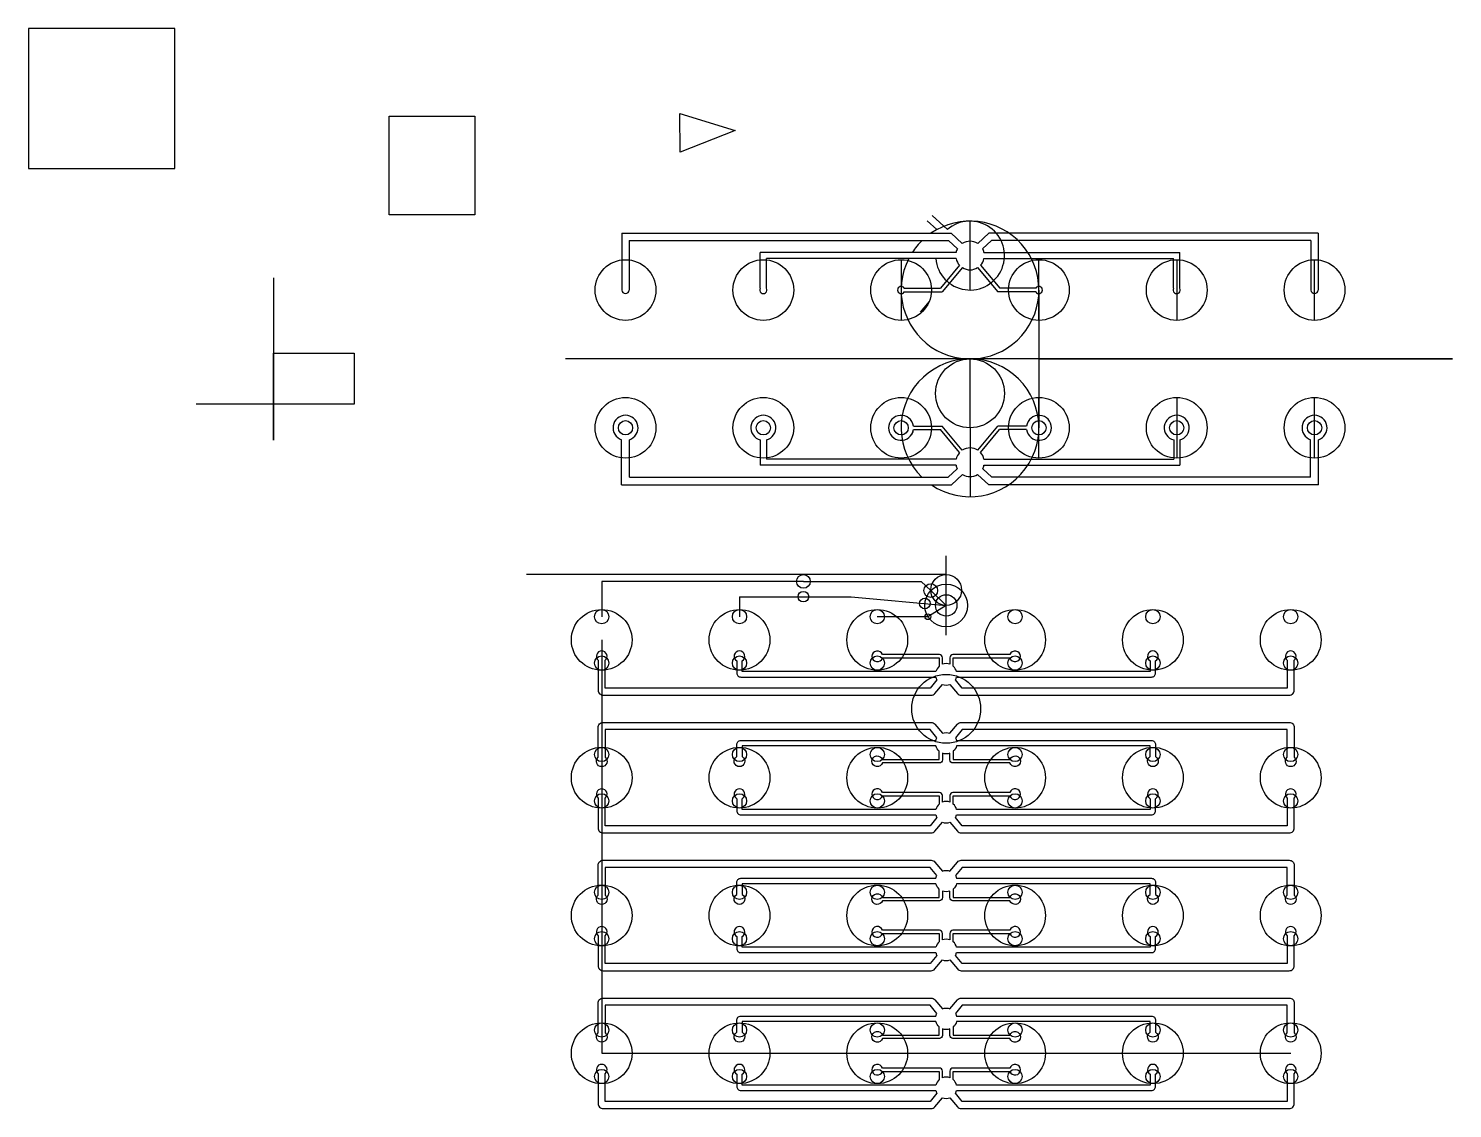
# Model space of a CAD drawing. Extents: x -128530 to 70916, y -36688 to 114592.
import ezdxf

# ---------------------------------------------------------------- set-up
doc = ezdxf.new("R2010")
doc.units = 13
doc.header["$MEASUREMENT"] = 0

msp = doc.modelspace()

# ---------------------------------------------------------------- linework, layer by layer
for p, q in [((-78020, 102288), (-66034, 102288)), ((-78020, 88495), (-78020, 102288)), ((-66034, 102288), (-66034, 88495)), ((-37326, 102699), (-29534, 100312)), ((-37278, 97244), (-37326, 102699)), ((-29534, 100312), (-37278, 97244)), ((-66034, 88495), (-78020, 88495)), ((-1971, 88399), (163, 86416)), ((-45411, 85908), (710, 85908)), ((-45411, 85908), (-45411, 77959)), ((-2653, 87665), (-1308, 86417)), ((710, 85908), (2261, 84468)), ((3339, 77959), (3339, 87609)), ((5968, 85908), (4417, 84468)), ((52089, 85908), (5968, 85908)), ((52089, 85908), (52089, 77959)), ((-44411, 84908), (317, 84908)), ((-44411, 84908), (-44411, 77959)), ((317, 84908), (1580, 83735)), ((6361, 84908), (5098, 83735)), ((51089, 84908), (6361, 84908)), ((51089, 84908), (51089, 77959)), ((1387, 83218), (-26045, 83218)), ((-26045, 78208), (-26045, 83218)), ((-25177, 78208), (-25177, 82350)), ((1387, 82350), (-25177, 82350)), ((-6311, 82209), (-6311, 73709)), ((5291, 83218), (32723, 83218)), ((5291, 82350), (31855, 82350)), ((12989, 73709), (12989, 82209)), ((31855, 78208), (31855, 82350)), ((32289, 82209), (32289, 73709)), ((32723, 78208), (32723, 83218)), ((51589, 73709), (51589, 82209)), ((1865, 81432), (-815, 78224)), ((2271, 81093), (-568, 77694)), ((4407, 81093), (7246, 77694)), ((4813, 81432), (7493, 78224)), ((-94197, 79664), (-94197, 56923)), ((-45411, 77959), (-45411, 77959)), ((-44411, 77959), (-44411, 77959)), ((-6311, 78224), (-6307, 78224)), ((-5887, 78224), (-815, 78224)), ((12565, 78224), (7493, 78224)), ((12989, 77959), (12989, 58659)), ((-6311, 77694), (-6307, 77694)), ((-5887, 77694), (-568, 77694)), ((-2374, 76358), (-3643, 74839)), ((12565, 77694), (7246, 77694)), ((-94197, 56923), (-94197, 69110)), ((-94197, 69110), (-82901, 69110)), ((-82901, 69110), (-82901, 61976)), ((70916, 68309), (-53306, 68309)), ((3339, 58659), (3339, 68309)), ((12989, 68309), (70916, 68309)), ((-82901, 61976), (-105047, 61976)), ((12989, 54409), (12989, 62909)), ((32289, 62909), (32289, 54409)), ((51589, 54409), (51589, 62909)), ((-6311, 58909), (-6308, 58909)), ((-6311, 58409), (-6308, 58409)), ((-4650, 58107), (-4873, 57661)), ((-4579, 58909), (-575, 58909)), ((-4579, 58409), (-808, 58409)), ((1875, 55197), (-808, 58409)), ((2259, 55517), (-575, 58909)), ((3339, 58659), (3339, 49009)), ((4419, 55517), (7253, 58909)), ((4803, 55197), (7486, 58409)), ((11257, 58909), (7253, 58909)), ((11257, 58409), (7486, 58409)), ((-45455, 50666), (-45455, 56996)), ((-44367, 51754), (-44367, 56996)), ((-26038, 56962), (-26038, 53407)), ((-25184, 56962), (-25184, 54261)), ((31862, 56962), (31862, 54261)), ((32716, 56962), (32716, 53407)), ((51045, 51754), (51045, 56996)), ((52133, 50666), (52133, 56996)), ((1385, 54261), (-25184, 54261)), ((5293, 54261), (31862, 54261)), ((1385, 53407), (-26038, 53407)), ((300, 51754), (1558, 52923)), ((727, 50666), (2299, 52125)), ((5951, 50666), (4379, 52125)), ((6378, 51754), (5120, 52923)), ((5293, 53407), (32716, 53407)), ((-45455, 50666), (727, 50666)), ((-44367, 51754), (300, 51754)), ((52133, 50666), (5951, 50666)), ((51045, 51754), (6378, 51754)), ((0, 29636), (0, 40718)), ((-20000, 38100), (-58784, 38100)), ((0, 38100), (-20000, 38100)), ((-48250, 37141), (-48250, 32200)), ((-20000, 37141), (-48250, 37141)), ((-20000, 37141), (-3495, 37141)), ((-2161, 35856), (-3495, 37141)), ((-28950, 35004), (-28950, 32200)), ((0, 33775), (-2161, 35856)), ((-48250, 28950), (-48250, -28950)), ((-48250, -28950), (48250, -28950))]:
    msp.add_line(p, q)
msp.add_lwpolyline([(-128530, 114592), (-128530, 94972), (-108020, 94972), (-108020, 114592)], close=True)
for points in [[(-28950, 35004), (-13320, 35004), (0, 33775)], [(0, 33775), (-2572, 32200), (-9650, 32200)]]:
    msp.add_lwpolyline(points)
for points in [[(48750, 26091, 2.618034), (47750, 26091), (47750, 22213), (2246, 22213), (1292, 23363, 0.0693029), (1451, 23745), (28750, 23745, 0.4142136), (29330, 24325), (29330, 26003, 3.6752803), (28570, 26003), (28570, 24505), (1451, 24505, 0.1509217), (984, 25257), (984, 26416), (8937, 26416, 6.2502631), (8937, 26884), (950, 26884, 0.4142136), (516, 26450), (516, 25533, 0.1774138), (-516, 25533), (-516, 26450, 0.4142136), (-950, 26884), (-8937, 26884, 6.2502631), (-8937, 26416), (-984, 26416), (-984, 25257, 0.1509217), (-1451, 24505), (-28570, 24505), (-28570, 26003, 3.6752803), (-29330, 26003), (-29330, 24325, 0.4142136), (-28750, 23745), (-1451, 23745, 0.0693029), (-1292, 23363), (-2246, 22213), (-47750, 22213), (-47750, 26091, 2.618034), (-48750, 26091), (-48750, 21913, 0.4142136), (-48050, 21213), (-2106, 21213, 0.2224902), (-1568, 21464), (-522, 22719, 0.1795232), (522, 22719), (1568, 21464, 0.2224902), (2106, 21213), (48050, 21213, 0.4142136), (48750, 21913)], [(48750, 12509, -2.618034), (47750, 12509), (47750, 16387), (2246, 16387), (1292, 15237, -0.0693029), (1451, 14855), (28750, 14855, -0.4142136), (29330, 14275), (29330, 12597, -3.6752803), (28570, 12597), (28570, 14095), (1451, 14095, -0.1509217), (984, 13343), (984, 12184), (8937, 12184, -6.2502631), (8937, 11716), (950, 11716, -0.4142136), (516, 12150), (516, 13067, -0.1774138), (-516, 13067), (-516, 12150, -0.4142136), (-950, 11716), (-8937, 11716, -6.2502631), (-8937, 12184), (-984, 12184), (-984, 13343, -0.1509217), (-1451, 14095), (-28570, 14095), (-28570, 12597, -3.6752803), (-29330, 12597), (-29330, 14275, -0.4142136), (-28750, 14855), (-1451, 14855, -0.0693029), (-1292, 15237), (-2246, 16387), (-47750, 16387), (-47750, 12509, -2.618034), (-48750, 12509), (-48750, 16687, -0.4142136), (-48050, 17387), (-2106, 17387, -0.2224902), (-1568, 17136), (-522, 15881, -0.1795232), (522, 15881), (1568, 17136, -0.2224902), (2106, 17387), (48050, 17387, -0.4142136), (48750, 16687)], [(48750, 6791, 2.618034), (47750, 6791), (47750, 2912), (2246, 2912), (1292, 4063, 0.0693029), (1451, 4445), (28750, 4445, 0.4142136), (29330, 5025), (29330, 6703, 3.6752803), (28570, 6703), (28570, 5205), (1451, 5205, 0.1509217), (984, 5957), (984, 7116), (8937, 7116, 6.2502631), (8937, 7584), (950, 7584, 0.4142136), (516, 7150), (516, 6233, 0.1774138), (-516, 6233), (-516, 7150, 0.4142136), (-950, 7584), (-8937, 7584, 6.2502631), (-8937, 7116), (-984, 7116), (-984, 5957, 0.1509217), (-1451, 5205), (-28570, 5205), (-28570, 6703, 3.6752803), (-29330, 6703), (-29330, 5025, 0.4142136), (-28750, 4445), (-1451, 4445, 0.0693029), (-1292, 4063), (-2246, 2912), (-47750, 2912), (-47750, 6791, 2.618034), (-48750, 6791), (-48750, 2612, 0.4142136), (-48050, 1912), (-2106, 1912, 0.2224902), (-1568, 2164), (-522, 3419, 0.1795232), (522, 3419), (1568, 2164, 0.2224902), (2106, 1912), (48050, 1912, 0.4142136), (48750, 2612)], [(48750, -6791, -2.618034), (47750, -6791), (47750, -2913), (2246, -2913), (1292, -4063, -0.0693029), (1451, -4445), (28750, -4445, -0.4142136), (29330, -5025), (29330, -6703, -3.6752803), (28570, -6703), (28570, -5205), (1451, -5205, -0.1509217), (984, -5957), (984, -7116), (8937, -7116, -6.2502631), (8937, -7584), (950, -7584, -0.4142136), (516, -7150), (516, -6233, -0.1774138), (-516, -6233), (-516, -7150, -0.4142136), (-950, -7584), (-8937, -7584, -6.2502631), (-8937, -7116), (-984, -7116), (-984, -5957, -0.1509217), (-1451, -5205), (-28570, -5205), (-28570, -6703, -3.6752803), (-29330, -6703), (-29330, -5025, -0.4142136), (-28750, -4445), (-1451, -4445, -0.0693029), (-1292, -4063), (-2246, -2913), (-47750, -2913), (-47750, -6791, -2.618034), (-48750, -6791), (-48750, -2613, -0.4142136), (-48050, -1913), (-2106, -1913, -0.2224902), (-1568, -2164), (-522, -3419, -0.1795232), (522, -3419), (1568, -2164, -0.2224902), (2106, -1913), (48050, -1913, -0.4142136), (48750, -2613)], [(48750, -12509, 2.618034), (47750, -12509), (47750, -16388), (2246, -16388), (1292, -15237, 0.0693029), (1451, -14855), (28750, -14855, 0.4142136), (29330, -14275), (29330, -12597, 3.6752803), (28570, -12597), (28570, -14095), (1451, -14095, 0.1509217), (984, -13343), (984, -12184), (8937, -12184, 6.2502631), (8937, -11716), (950, -11716, 0.4142136), (516, -12150), (516, -13067, 0.1774138), (-516, -13067), (-516, -12150, 0.4142136), (-950, -11716), (-8937, -11716, 6.2502631), (-8937, -12184), (-984, -12184), (-984, -13343, 0.1509217), (-1451, -14095), (-28570, -14095), (-28570, -12597, 3.6752803), (-29330, -12597), (-29330, -14275, 0.4142136), (-28750, -14855), (-1451, -14855, 0.0693029), (-1292, -15237), (-2246, -16388), (-47750, -16388), (-47750, -12509, 2.618034), (-48750, -12509), (-48750, -16688, 0.4142136), (-48050, -17388), (-2106, -17388, 0.2224902), (-1568, -17136), (-522, -15881, 0.1795232), (522, -15881), (1568, -17136, 0.2224902), (2106, -17388), (48050, -17388, 0.4142136), (48750, -16688)], [(48750, -26091, -2.618034), (47750, -26091), (47750, -22213), (2246, -22213), (1292, -23363, -0.0693029), (1451, -23745), (28750, -23745, -0.4142136), (29330, -24325), (29330, -26003, -3.6752803), (28570, -26003), (28570, -24505), (1451, -24505, -0.1509217), (984, -25257), (984, -26416), (8937, -26416, -6.2502631), (8937, -26884), (950, -26884, -0.4142136), (516, -26450), (516, -25533, -0.1774138), (-516, -25533), (-516, -26450, -0.4142136), (-950, -26884), (-8937, -26884, -6.2502631), (-8937, -26416), (-984, -26416), (-984, -25257, -0.1509217), (-1451, -24505), (-28570, -24505), (-28570, -26003, -3.6752803), (-29330, -26003), (-29330, -24325, -0.4142136), (-28750, -23745), (-1451, -23745, -0.0693029), (-1292, -23363), (-2246, -22213), (-47750, -22213), (-47750, -26091, -2.618034), (-48750, -26091), (-48750, -21913, -0.4142136), (-48050, -21213), (-2106, -21213, -0.2224902), (-1568, -21464), (-522, -22719, -0.1795232), (522, -22719), (1568, -21464, -0.2224902), (2106, -21213), (48050, -21213, -0.4142136), (48750, -21913)], [(48750, -31809, 2.618034), (47750, -31809), (47750, -35688), (2246, -35688), (1292, -34537, 0.0693029), (1451, -34155), (28750, -34155, 0.4142136), (29330, -33575), (29330, -31897, 3.6752803), (28570, -31897), (28570, -33395), (1451, -33395, 0.1509217), (984, -32643), (984, -31484), (8937, -31484, 6.2502631), (8937, -31016), (950, -31016, 0.4142136), (516, -31450), (516, -32367, 0.1774138), (-516, -32367), (-516, -31450, 0.4142136), (-950, -31016), (-8937, -31016, 6.2502631), (-8937, -31484), (-984, -31484), (-984, -32643, 0.1509217), (-1451, -33395), (-28570, -33395), (-28570, -31897, 3.6752803), (-29330, -31897), (-29330, -33575, 0.4142136), (-28750, -34155), (-1451, -34155, 0.0693029), (-1292, -34537), (-2246, -35688), (-47750, -35688), (-47750, -31809, 2.618034), (-48750, -31809), (-48750, -35988, 0.4142136), (-48050, -36688), (-2106, -36688, 0.2224902), (-1568, -36436), (-522, -35181, 0.1795232), (522, -35181), (1568, -36436, 0.2224902), (2106, -36688), (48050, -36688, 0.4142136), (48750, -35988)]]:
    msp.add_lwpolyline(points, format="xyb", close=True)
for centre, radius in [((-44911, 77959), 4250), ((-25611, 77959), 4250), ((-6311, 77959), 4250), ((12989, 77959), 4250), ((32289, 77959), 4250), ((51589, 77959), 4250), ((3339, 63484), 4825), ((51010, 69357), 0), ((-44911, 58659), 4250), ((-25611, 58659), 4250), ((-6311, 58659), 4250), ((12989, 58659), 4250), ((32289, 58659), 4250), ((51589, 58659), 4250), ((-44911, 58659), 1000), ((-25611, 58659), 1000), ((-6311, 58659), 1000), ((12989, 58659), 1000), ((12989, 58659), 1000), ((32289, 58659), 1000), ((32289, 58659), 1000), ((51589, 58659), 1000), ((51589, 58659), 1000), ((-20000, 37141), 960), ((0, 35938), 2162), ((-2161, 35856), 960), ((0, 33775), 3000), ((-20000, 35004), 742), ((-2987, 34051), 741), ((0, 33775), 1500), ((-48250, 28950), 4250), ((-48250, 32200), 1000), ((-28950, 28950), 4250), ((-28950, 32200), 1000), ((-9650, 28950), 4250), ((-9650, 32200), 1000), ((-2572, 32200), 406), ((9650, 28950), 4250), ((9650, 32200), 1000), ((28950, 28950), 4250), ((28950, 32200), 1000), ((48250, 28950), 4250), ((48250, 32200), 1000), ((-48250, 25700), 1000), ((-28950, 25700), 1000), ((-9650, 25700), 1000), ((9650, 25700), 1000), ((28950, 25700), 1000), ((48250, 25700), 1000), ((0, 19300), 4825), ((-48250, 9650), 4250), ((-48250, 12900), 1000), ((-28950, 9650), 4250), ((-28950, 12900), 1000), ((-9650, 9650), 4250), ((-9650, 12900), 1000), ((9650, 9650), 4250), ((9650, 12900), 1000), ((28950, 9650), 4250), ((28950, 12900), 1000), ((48250, 9650), 4250), ((48250, 12900), 1000), ((-48250, 6400), 1000), ((-28950, 6400), 1000), ((-9650, 6400), 1000), ((9650, 6400), 1000), ((28950, 6400), 1000), ((48250, 6400), 1000), ((-48250, -9650), 4250), ((-48250, -6400), 1000), ((-28950, -9650), 4250), ((-28950, -6400), 1000), ((-9650, -9650), 4250), ((-9650, -6400), 1000), ((9650, -9650), 4250), ((9650, -6400), 1000), ((28950, -9650), 4250), ((28950, -6400), 1000), ((48250, -9650), 4250), ((48250, -6400), 1000), ((-48250, -12900), 1000), ((-28950, -12900), 1000), ((-9650, -12900), 1000), ((9650, -12900), 1000), ((28950, -12900), 1000), ((48250, -12900), 1000), ((-48250, -28950), 4250), ((-48250, -25700), 1000), ((-28950, -28950), 4250), ((-28950, -25700), 1000), ((-9650, -28950), 4250), ((-9650, -25700), 1000), ((9650, -28950), 4250), ((9650, -25700), 1000), ((28950, -28950), 4250), ((28950, -25700), 1000), ((48250, -28950), 4250), ((48250, -25700), 1000), ((-48250, -32200), 1000), ((-28950, -32200), 1000), ((-9650, -32200), 1000), ((9650, -32200), 1000), ((28950, -32200), 1000), ((48250, -32200), 1000)]:
    msp.add_circle(centre, radius)
for centre, radius, start, end in [((3339, 77959), 9650, 152.93118, 124.53586), ((3339, 82784), 4825, 185.15666, 131.16482), ((3339, 77959), 9650, 133.94034, 146.97946), ((3339, 82784), 2000, 57.3716, 122.6284), ((3339, 82784), 2000, 151.6068, 167.47687), ((3339, 82784), 2000, 192.52313, 222.52036), ((3339, 82784), 2000, 317.47964, 347.47687), ((3339, 82784), 2000, 12.52313, 28.3932), ((3339, 82784), 2000, 237.73228, 302.26772), ((-44911, 77959), 500, 180, 0), ((-25611, 77959), 500, 150.15041, 29.84959), ((-6311, 77959), 500, 31.96749, 328.03251), ((12989, 77959), 500, 211.96749, 148.03251), ((32289, 77959), 500, 150.15041, 29.84959), ((51589, 77959), 500, 180, 0), ((3339, 58659), 9650, 235.92752, 225.68457), ((-44911, 58659), 1750, 288.12398, 251.87602), ((-25611, 58659), 1750, 284.12644, 255.87356), ((-6311, 58659), 1750, 8.21321, 351.78679), ((12989, 58659), 1750, 188.21321, 171.78679), ((32289, 58659), 1750, 284.12644, 255.87356), ((51589, 58659), 1750, 288.12398, 251.87602), ((3339, 53834), 2000, 137.05443, 167.66925), ((3339, 53834), 2000, 137.05443, 167.66925), ((3339, 53834), 2000, 57.30708, 122.69292), ((3339, 53834), 2000, 12.33075, 42.94557), ((3339, 53834), 2000, 192.33075, 207.08778), ((3339, 53834), 2000, 192.33075, 207.08778), ((3339, 53834), 2000, 238.67703, 301.32297), ((3339, 53834), 2000, 332.91222, 347.66925)]:
    msp.add_arc(centre, radius, start, end)

doc.saveas('drawing.dxf')
